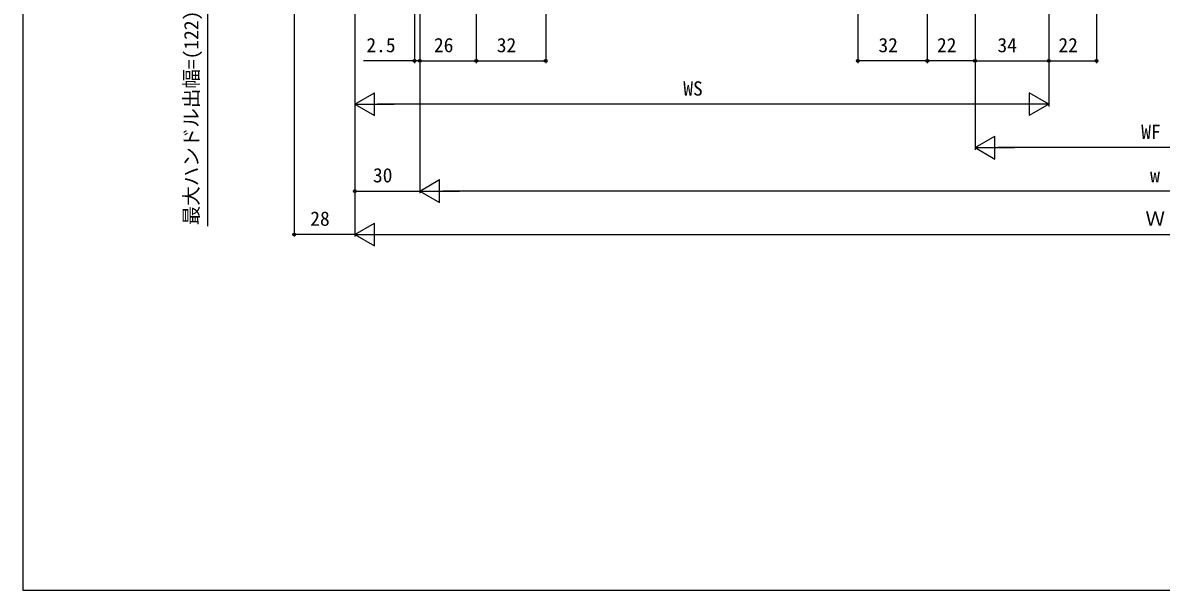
# Model space of a CAD drawing. Units: millimetres, scale not verified. Extents: x -525 to 525, y -783 to 778.
# Drawn here: x -525 to 0, y -783 to -521 of the extents above; entities that cross this region are included whole.
import ezdxf
from ezdxf.enums import TextEntityAlignment as Align

# ---------------------------------------------------------------- set-up
doc = ezdxf.new("R2010")
doc.units = ezdxf.units.MM
doc.header["$LTSCALE"] = 4
doc.layers.add('0-6_YKK_D', color=6, linetype='Continuous')
doc.layers.add('0-7_YKK_ZWAK', color=7, linetype='Continuous')
doc.styles.add('ＭＳ ゴシック', font='')
doc.styles.get('ＭＳ ゴシック').set_extended_font_data('MS Gothic')

msp = doc.modelspace()

# ---------------------------------------------------------------- linework, layer by layer
at = {"layer": '0-6_YKK_D'}
for p, q in [((-399.858, -291.78), (-399.858, -619.648)), ((-283.857, -311.295), (-283.857, -539.648)), ((-139.857, -327.796), (-139.857, -539.648)), ((-371.858, -342.296), (-371.858, -619.648)), ((-371.858, -342.296), (-371.858, -559.648)), ((-371.858, -342.296), (-371.858, -599.648)), ((-371.858, -342.296), (-371.858, -619.648)), ((-315.858, -342.296), (-315.858, -539.648)), ((-315.857, -342.296), (-315.857, -539.648)), ((-107.857, -342.296), (-107.857, -539.648)), ((-107.857, -342.296), (-107.857, -539.648)), ((-85.858, -343.696), (-85.858, -579.648)), ((-85.858, -343.696), (-85.858, -539.648)), ((-85.858, -343.696), (-85.858, -539.648)), ((-51.858, -342.796), (-51.858, -559.648)), ((-51.858, -342.796), (-51.858, -539.648)), ((-51.858, -342.796), (-51.858, -539.648)), ((-29.858, -342.113), (-29.858, -539.648)), ((-344.357, -357.296), (-344.357, -539.648)), ((-341.858, -357.296), (-341.858, -539.648)), ((-341.858, -357.296), (-341.858, -539.648)), ((-341.858, -357.296), (-341.858, -599.648)), ((-341.858, -357.296), (-341.858, -599.648)), ((-344.357, -538.648), (-367.878, -538.648)), ((-341.858, -538.648), (-344.357, -538.648)), ((-341.858, -538.648), (-315.858, -538.648)), ((-341.858, -538.648), (-339.308, -538.648)), ((-315.857, -538.648), (-283.857, -538.648)), ((-107.857, -538.648), (-139.857, -538.648)), ((-85.858, -538.648), (-107.857, -538.648)), ((-85.858, -538.648), (-51.858, -538.648)), ((-51.858, -538.648), (-29.858, -538.648)), ((-371.858, -558.648), (-362.764, -553.398)), ((-362.764, -563.898), (-362.764, -553.398)), ((-51.858, -558.648), (-60.951, -553.398)), ((-60.951, -553.398), (-60.951, -563.898)), ((-371.858, -558.648), (-362.764, -563.898)), ((-371.858, -558.648), (-353.671, -558.648)), ((-62.358, -558.648), (-361.358, -558.648)), ((-51.858, -558.648), (-70.044, -558.648)), ((-51.858, -558.648), (-60.951, -563.898)), ((-85.858, -578.648), (-76.764, -573.398)), ((-76.764, -583.898), (-76.764, -573.398)), ((-85.858, -578.648), (-76.764, -583.898)), ((-85.858, -578.648), (-67.671, -578.648)), ((73.642, -578.648), (-75.358, -578.648)), ((-341.858, -598.648), (-332.764, -593.398)), ((-332.764, -603.898), (-332.764, -593.398)), ((-371.858, -598.648), (-341.858, -598.648)), ((-341.858, -598.648), (-332.764, -603.898)), ((-341.858, -598.648), (-323.671, -598.648)), ((329.642, -598.648), (-331.358, -598.648)), ((-371.858, -618.648), (-362.764, -613.398)), ((-362.764, -623.898), (-362.764, -613.398)), ((-371.858, -618.648), (-399.858, -618.648)), ((-371.858, -618.648), (-362.764, -623.898)), ((-371.858, -618.648), (-353.671, -618.648)), ((-361.358, -618.648), (359.642, -618.648))]:
    msp.add_line(p, q, dxfattribs=at)
msp.add_lwpolyline([(-439.858, -356.836), (-439.858, -478.648), (-439.858, -614.824)], dxfattribs=at)
for centre in [(-344.357, -538.648), (-341.858, -538.648), (-341.858, -538.648), (-315.858, -538.648), (-315.857, -538.648), (-283.857, -538.648), (-139.857, -538.648), (-107.857, -538.648), (-107.857, -538.648), (-85.858, -538.648), (-85.858, -538.648), (-51.858, -538.648), (-51.858, -538.648), (-29.858, -538.648), (-371.858, -598.648), (-399.858, -618.648)]:
    msp.add_circle(centre, 0.637, dxfattribs=at)
at = {"layer": '0-7_YKK_ZWAK'}
msp.add_line((-525, 747.3), (-525, -782.7), dxfattribs=at)
msp.add_lwpolyline([(-525, -782.7), (525, -782.7), (525, 747.3)], dxfattribs=at)

# ---------------------------------------------------------------- texts
at = {"layer": '0-6_YKK_D', "style": 'ＭＳ ゴシック'}
msp.add_text('最大ハンドル出幅=(122)', height=6.598, rotation=90, dxfattribs=at).set_placement((-442.034, -614.438), align=Align.BOTTOM_LEFT)
for s, p in [('2.5', (-366.542, -536.648)), ('26', (-335.378, -536.648)), ('32', (-306.403, -536.648)), ('32', (-130.403, -536.648)), ('22', (-103.403, -536.648)), ('34', (-75.531, -536.648)), ('22', (-47.403, -536.648)), ('WS', (-220.397, -556.648)), ('WF', (-9.219, -576.648)), ('30', (-363.505, -596.648)), ('w', (-5.102, -596.648)), ('28', (-392.429, -616.648)), ('Ｗ', (-7.25, -616.648))]:
    msp.add_text(s, height=6.598, dxfattribs=at).set_placement(p, align=Align.BOTTOM_LEFT)

doc.saveas('drawing.dxf')
